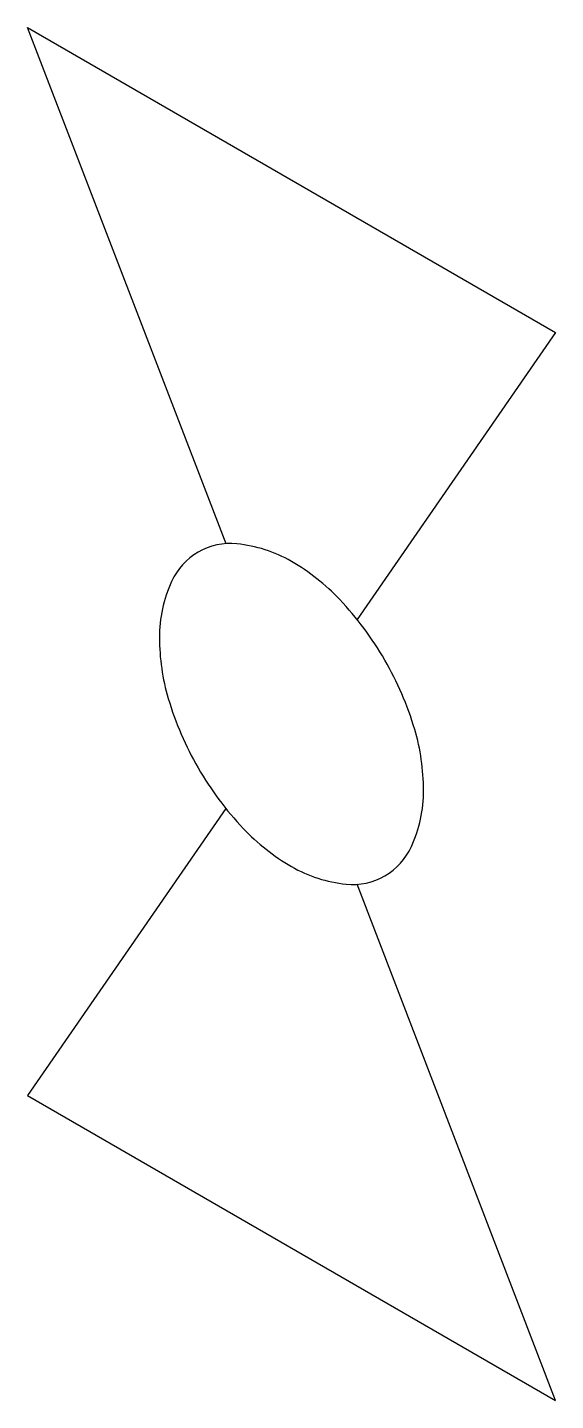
# Model space of a CAD drawing. Header units: millimetres. Extents: x -10047.688 to -10047.558, y -36.806 to -36.469.
import ezdxf

# ---------------------------------------------------------------- set-up
doc = ezdxf.new("R2010")
doc.units = ezdxf.units.MM
doc.layers.add('Tub_iso_bloqueios', color=2, linetype='Continuous')

msp = doc.modelspace()

# ---------------------------------------------------------------- linework, layer by layer
at = {"layer": 'Tub_iso_bloqueios', "color": 2}
for p, q in [((-10047.63904, -36.59553), (-10047.68788, -36.46864)), ((-10047.68788, -36.46864), (-10047.55798, -36.54364)), ((-10047.55798, -36.54364), (-10047.60681, -36.61413)), ((-10047.63905, -36.66066), (-10047.68788, -36.73114)), ((-10047.55798, -36.80614), (-10047.60681, -36.67926)), ((-10047.68788, -36.73114), (-10047.55798, -36.80614))]:
    msp.add_line(p, q, dxfattribs=at)
msp.add_lwpolyline([(-10047.64589, -36.65065, 0.058752), (-10047.63479, -36.66554, 0.072341), (-10047.62293, -36.67489, 0.106617), (-10047.60948, -36.67922, 0.156851), (-10047.59997, -36.67717, 0.156851), (-10047.59343, -36.66996, 0.106617), (-10047.59045, -36.65614, 0.072341), (-10047.59263, -36.64119, 0.058752), (-10047.59997, -36.62414, 0.058752), (-10047.61107, -36.60925, 0.072341), (-10047.62293, -36.59989, 0.106617), (-10047.63638, -36.59557, 0.156851), (-10047.64589, -36.59762, 0.156851), (-10047.65243, -36.60483, 0.106617), (-10047.65541, -36.61864, 0.072341), (-10047.65323, -36.63359, 0.058752)], format="xyb", close=True, dxfattribs=at)

doc.saveas('drawing.dxf')
